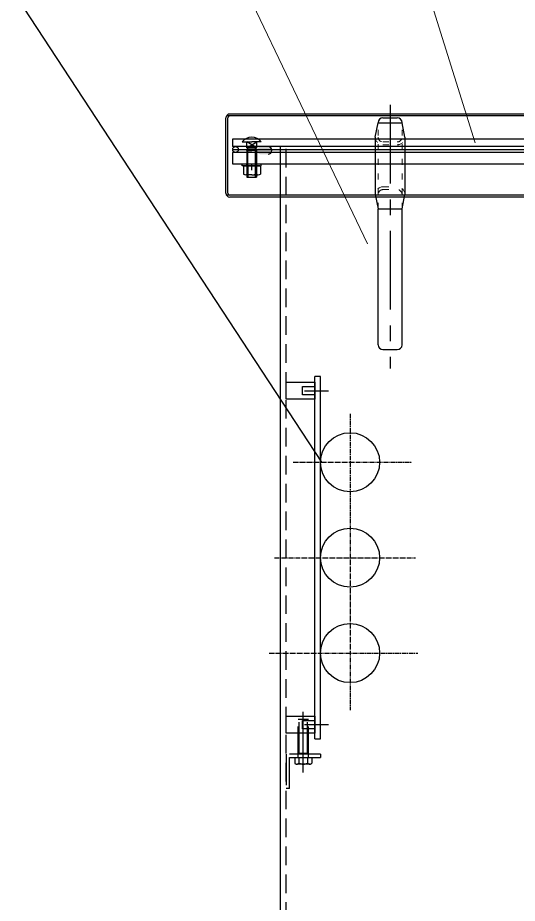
# Model space of a CAD drawing. Header units: millimetres. Extents: x 70841 to 133731, y -170061 to -164340.
# Drawn here: x 74038 to 74562, y -166413 to -165485 of the extents above; entities that cross this region are included whole.
import ezdxf

# ---------------------------------------------------------------- set-up
doc = ezdxf.new("R2010")
doc.units = ezdxf.units.MM
doc.header["$LTSCALE"] = 13
for name, pattern in [('ACAD_ISO03W100', [1.18, 0.47, -0.71]), ('CENTER', [50.8, 31.75, -6.35, 6.35, -6.35]), ('CENTER2', [1.125, 0.75, -0.125, 0.125, -0.125]), ('CENTERX2', [101.6, 63.5, -12.7, 12.7, -12.7]), ('DASHED', [0.75, 0.5, -0.25])]:
    doc.linetypes.add(name, pattern=pattern)
for name, color, linetype in [('1', 4, 'Continuous'), ('1轮廓实线层', 7, 'Continuous'), ('2细线层', 4, 'Continuous'), ('3中心线层', 1, 'CENTER'), ('4虚线层', 6, 'DASHED'), ('5剖面线层', 2, 'Continuous'), ('中心线', 1, 'CENTER2'), ('粗实线', 4, 'Continuous'), ('细实线', 2, 'Continuous')]:
    doc.layers.add(name, color=color, linetype=linetype)
doc.layers.add('标注、文本', color=3, linetype='Continuous', lineweight=25)
doc.layers.add('铁心', color=3, linetype='Continuous', lineweight=0)

# ---------------------------------------------------------------- blocks, each defined once
blk = doc.blocks.new('A$C5957240F')
at = {"layer": '1', "color": 1, "linetype": 'CENTERX2', "lineweight": -3, "ltscale": 0.1}
blk.add_line((18, 16.74), (18, 80.39), dxfattribs=at)
at = {"layer": '4虚线层', "ltscale": 5}
for p, q in [((12.6, 32.4), (12.6, 72.9)), ((12.6, 72.9), (23.4, 72.9)), ((13.68, 37.17), (13.68, 72.9)), ((22.32, 37.17), (22.32, 72.9)), ((23.4, 32.4), (23.4, 72.9)), ((12.6, 37.17), (23.4, 37.17)), ((36, 36), (0, 36)), ((0, 36), (0, 0)), ((3.6, 0), (3.6, 32.4)), ((3.6, 32.4), (36, 32.4)), ((8.99, 32.4), (27.01, 32.4)), ((8.99, 32.4), (8.99, 26.66)), ((13.49, 32.4), (13.49, 26.66)), ((22.51, 32.4), (22.51, 26.66)), ((27.01, 32.4), (27.01, 26.66)), ((36, 36), (36, 32.4)), ((24.76, 25.65), (18, 25.65)), ((3.6, 0), (0, 0))]:
    blk.add_line(p, q, dxfattribs=at)
at = {"layer": '4虚线层'}
blk.add_line((18, 25.65), (11.24, 25.65), dxfattribs=at)
blk.add_arc((11.24, 28.66), 3.01, 221.60875, 318.39125, dxfattribs=at)
at = {"layer": '4虚线层', "ltscale": 5}
for centre, radius, start, end in [((18, 36.19), 10.54, 244.67599, 295.32401), ((24.76, 28.66), 3.01, 221.60875, 318.39125)]:
    blk.add_arc(centre, radius, start, end, dxfattribs=at)
blk = doc.blocks.new('846712')
at = {"layer": '1轮廓实线层', "color": 0, "ltscale": 0.5}
for p, q in [((12564.4, -718.9), (12558.4, -718.9)), ((12558.4, -1098.9), (12558.4, -718.9)), ((12564.4, -1098.9), (12564.4, -718.9)), ((12547.63, -733.9), (12572.73, -733.9)), ((12547.63, -1083.9), (12572.73, -1083.9)), ((12558.4, -1098.9), (12564.4, -1098.9))]:
    blk.add_line(p, q, dxfattribs=at)
at = {"layer": '中心线', "color": 1, "ltscale": 0.5}
for p, q in [((12595.4, -758.1), (12595.4, -1068.58)), ((12535.83, -808.9), (12660.18, -808.9)), ((12516.15, -908.9), (12664, -908.9)), ((12510.65, -1008.9), (12666.36, -1008.9))]:
    blk.add_line(p, q, dxfattribs=at)
at = {"layer": '标注、文本'}
for centre in [(12595.4, -808.9), (12595.4, -908.9), (12595.4, -1008.9)]:
    blk.add_circle(centre, 31, dxfattribs=at)
blk = doc.blocks.new('A$C35956794')
at = {"layer": '4虚线层', "ltscale": 5}
for points in [[(17.75, 373.87), (47.75, 373.87), (47.75, 356.13), (17.75, 356.13)], [(17.75, 373.87), (47.75, 373.87), (47.75, 356.13), (17.75, 356.13)], [(34.78, 369.33), (47.75, 369.33), (47.75, 360.67), (34.78, 360.67)], [(34.78, 369.33), (47.75, 369.33), (47.75, 360.67), (34.78, 360.67)], [(17.75, 23.87), (47.75, 23.87), (47.75, 6.13), (17.75, 6.13)], [(17.75, 23.87), (47.75, 23.87), (47.75, 6.13), (17.75, 6.13)], [(34.78, 19.33), (47.75, 19.33), (47.75, 10.67), (34.78, 10.67)], [(34.78, 19.33), (47.75, 19.33), (47.75, 10.67), (34.78, 10.67)]]:
    blk.add_lwpolyline(points, close=True, dxfattribs=at)
at = {"layer": '标注、文本'}
blk.add_blockref('846712', (-12510.65, 1098.9), dxfattribs=at)

msp = doc.modelspace()

# ---------------------------------------------------------------- hatches: boundary and pattern name
at = {"layer": '5剖面线层'}
msp.add_hatch(color=256, dxfattribs=at).paths.add_polyline_path([(74300.683, -165627.718, 1), (74300.683, -165619.718), (74292.912, -165619.718, 1), (74292.912, -165627.718)])

# ---------------------------------------------------------------- linework, layer by layer
at = {"layer": '1', "color": 1, "linetype": 'CENTERX2', "lineweight": -3, "ltscale": 0.1}
msp.add_line((74428.519, -165575.886), (74428.519, -165852.351), dxfattribs=at)
at = {"layer": '1轮廓实线层'}
for p, q in [((74273.49, -165614.719), (74283.519, -165614.719)), ((74278.339, -165621.119), (74288.699, -165614.719)), ((74288.699, -165621.119), (74278.339, -165614.719)), ((74278.339, -165621.119), (74278.339, -165614.719)), ((74293.547, -165614.719), (74283.519, -165614.719)), ((74288.699, -165621.119), (74288.699, -165614.719)), ((74278.339, -165621.119), (74288.699, -165621.119)), ((74278.519, -165623.719), (74279.519, -165621.119)), ((74278.519, -165623.719), (74283.519, -165623.719)), ((74278.519, -165623.719), (74278.519, -165651.718)), ((74288.699, -165621.119), (74279.519, -165621.119)), ((74279.519, -165621.119), (74279.519, -165621.119)), ((74288.519, -165623.719), (74283.519, -165623.719)), ((74288.519, -165623.719), (74287.519, -165621.119)), ((74288.519, -165623.719), (74288.519, -165651.718)), ((74273.519, -165639.718), (74273.519, -165637.718)), ((74293.519, -165639.718), (74293.519, -165637.718)), ((74283.519, -165639.718), (74273.519, -165639.718)), ((74274.974, -165640.431), (74274.974, -165648.506)), ((74275.669, -165639.718), (74283.519, -165639.718)), ((74283.769, -165639.718), (74277.172, -165639.718)), ((74279.371, -165640.431), (74279.371, -165651.718)), ((74283.519, -165639.718), (74293.519, -165639.718)), ((74291.369, -165639.718), (74283.519, -165639.718)), ((74283.769, -165639.718), (74290.365, -165639.718)), ((74288.166, -165640.431), (74288.166, -165651.718)), ((74292.564, -165640.431), (74292.564, -165648.506)), ((74283.769, -165649.218), (74277.172, -165649.218)), ((74278.519, -165651.718), (74288.519, -165651.718)), ((74283.769, -165649.218), (74290.365, -165649.218))]:
    msp.add_line(p, q, dxfattribs=at)
for centre, radius, start, end in [((74283.448, -165622.108), 12.4, 89.672726, 143.421423), ((74283.388, -165622.51), 12.803, 37.488414, 89.417438), ((74277.172, -165643.467), 3.749, 54.090399, 125.909601), ((74277.172, -165645.47), 3.749, 234.090399, 305.909601), ((74283.769, -165653.645), 13.927, 71.593388, 108.406612), ((74283.769, -165635.292), 13.927, 251.593388, 288.406612), ((74290.365, -165643.467), 3.749, 54.090399, 125.909601), ((74290.365, -165645.47), 3.749, 234.090399, 305.909601)]:
    msp.add_arc(centre, radius, start, end, dxfattribs=at)
at = {"layer": '2细线层'}
for p, q in [((74279.519, -165651.718), (74279.519, -165621.119)), ((74287.519, -165651.718), (74287.519, -165621.119))]:
    msp.add_line(p, q, dxfattribs=at)
at = {"layer": '3中心线层'}
msp.add_line((74283.519, -165644.415), (74283.519, -165637.623), dxfattribs=at)
at = {"layer": '4虚线层', "ltscale": 3}
msp.add_line((74319.519, -166928.568), (74319.519, -165619.718), dxfattribs=at)
at = {"layer": '4虚线层'}
for p, q in [((74278.269, -165639.718), (74278.269, -165637.718)), ((74288.769, -165639.718), (74288.769, -165637.718))]:
    msp.add_line(p, q, dxfattribs=at)
at = {"layer": '4虚线层', "ltscale": 3}
msp.add_circle((74266.519, -165622.718), 3, dxfattribs=at)
at = {"layer": '标注、文本'}
for p, q in [((73927.285, -165294.844), (74356.519, -165950.567)), ((74256.519, -165668.499), (74256.519, -165589.516)), ((74879.519, -165587.516), (74257.055, -165587.516)), ((74258.519, -165668.499), (74258.519, -165589.516)), ((74879.519, -165585.516), (74260.519, -165585.516)), ((74421.019, -165589.516), (74436.019, -165589.516)), ((74413.019, -165609.757), (74416.019, -165594.757)), ((74416.019, -165594.757), (74441.019, -165594.757)), ((74444.019, -165609.757), (74441.019, -165594.757)), ((74413.019, -165609.757), (74413.019, -165669.757)), ((74444.019, -165609.757), (74444.019, -165669.757)), ((74879.519, -165670.499), (74257.055, -165670.499)), ((74879.519, -165672.499), (74260.519, -165672.499)), ((74413.019, -165669.757), (74416.019, -165684.757)), ((74441.019, -165684.757), (74444.019, -165669.757)), ((74416.019, -165827.499), (74416.019, -165684.757)), ((74416.019, -165684.757), (74441.019, -165684.757)), ((74441.019, -165827.499), (74441.019, -165684.757)), ((74421.019, -165832.499), (74436.019, -165832.499))]:
    msp.add_line(p, q, dxfattribs=at)
at = {"layer": '标注、文本', "color": 2, "linetype": 'ACAD_ISO03W100', "lineweight": 18}
for p, q in [((74416.019, -165684.757), (74416.019, -165594.516)), ((74441.019, -165684.757), (74441.019, -165594.516)), ((74421.019, -165614.757), (74436.019, -165614.757)), ((74421.019, -165617.757), (74436.019, -165617.757)), ((74421.019, -165661.757), (74436.019, -165661.757)), ((74421.019, -165664.757), (74436.019, -165664.757))]:
    msp.add_line(p, q, dxfattribs=at)
at = {"layer": '标注、文本'}
for centre, radius, start, end in [((74260.519, -165589.516), 4, 90, 180), ((74260.519, -165589.516), 2, 90, 180), ((74421.019, -165594.516), 5, 90, 180), ((74436.019, -165594.516), 5, 0, 90), ((74260.519, -165668.499), 4, 180, 270), ((74260.519, -165668.499), 2, 180, 270), ((74421.019, -165827.499), 5, 180, 270), ((74436.019, -165827.499), 5, 270, 0)]:
    msp.add_arc(centre, radius, start, end, dxfattribs=at)
at = {"layer": '标注、文本', "color": 2, "linetype": 'ACAD_ISO03W100', "lineweight": 18}
for centre, radius, start, end in [((74421.019, -165609.757), 8, 180, 270), ((74421.019, -165609.757), 5, 180, 270), ((74436.019, -165609.757), 5, 270, 0), ((74436.019, -165609.757), 8, 270, 0), ((74421.019, -165669.757), 8, 90, 180), ((74421.019, -165669.757), 5, 90, 180), ((74436.019, -165669.757), 8, 0, 90), ((74436.019, -165669.757), 5, 0, 90)]:
    msp.add_arc(centre, radius, start, end, dxfattribs=at)
at = {"layer": '粗实线', "lineweight": 30}
for p, q in [((74879.519, -165611.718), (74263.519, -165611.718)), ((74263.519, -165611.718), (74263.519, -165619.718)), ((74879.519, -165619.718), (74263.519, -165619.718)), ((74313.519, -166928.568), (74313.519, -165619.718)), ((74263.519, -165622.718), (74879.519, -165622.718)), ((74879.519, -165625.718), (74263.519, -165625.718)), ((74263.519, -165625.718), (74263.519, -165637.718)), ((74263.519, -165637.718), (74879.519, -165637.718))]:
    msp.add_line(p, q, dxfattribs=at)
at = {"layer": '粗实线'}
msp.add_line((74278.519, -165651.718), (74278.519, -165651.718), dxfattribs=at)
at = {"layer": '细实线'}
msp.add_arc((74300.683, -165623.718), 4, 270, 90, dxfattribs=at)
at = {"layer": '铁心'}
for points in [[(74404.96, -165721.676), (74203.243, -165299.89), (74203.243, -165299.89)], [(74517.548, -165615.768), (74420.243, -165304.163), (74420.243, -165304.163)]]:
    msp.add_lwpolyline(points, dxfattribs=at)

# ---------------------------------------------------------------- block references
at = {"layer": '标注、文本'}
for name, p in [('A$C35956794', (74301.77, -166240.567)), ('A$C5957240F', (74319.519, -166292.568))]:
    msp.add_blockref(name, p, dxfattribs=at)

doc.saveas('drawing.dxf')
